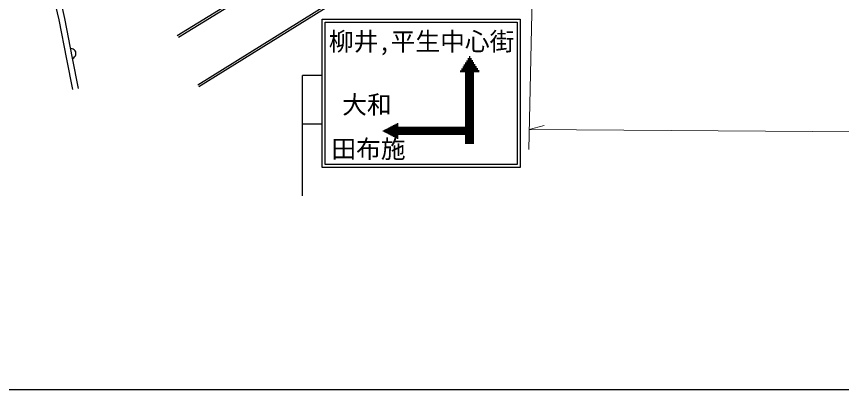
# Model space of a CAD drawing. Units: millimetres, scale not verified. Extents: x 40000 to 680000, y 20000 to 380000.
# Drawn here: x 374648 to 458004, y 205000 to 242678 of the extents above; entities that cross this region are included whole.
import ezdxf
from ezdxf.enums import TextEntityAlignment as Align

# ---------------------------------------------------------------- set-up
doc = ezdxf.new("R2010")
doc.units = ezdxf.units.MM
doc.header["$LTSCALE"] = 1000
for name, color, linetype, lineweight in [('M-BGD', 7, 'Continuous', 25), ('M-STR-HTXT', 7, 'Continuous', 13), ('M-STR-STRC', 7, 'Continuous', 25), ('M-TTL-BAND', 7, 'Continuous', 25)]:
    doc.layers.add(name, color=color, linetype=linetype, lineweight=lineweight)
doc.styles.add('ＭＳ ゴシック', font='')
doc.styles.get('ＭＳ ゴシック').set_extended_font_data('MS Gothic')

msp = doc.modelspace()

# ---------------------------------------------------------------- linework, layer by layer
at = {"layer": 'M-BGD'}
for p, q in [((437977, 263714), (392959, 235753)), ((438239, 263641), (393064, 235583)), ((390895, 240750), (418694, 257895)), ((391000, 240580), (418894, 257783)), ((379541, 242469), (378550, 246795)), ((378953, 242345), (377959, 246687)), ((379719, 238365), (378953, 242345)), ((380307, 238481), (379541, 242469)), ((380260, 239415), (380135, 239432)), ((380370, 239376), (380260, 239415)), ((380487, 239297), (380370, 239376)), ((380565, 239210), (380487, 239297)), ((380921, 235413), (380307, 238481)), ((380327, 238450), (380437, 238512)), ((380437, 238512), (380523, 238591)), ((380523, 238591), (380602, 238708)), ((380628, 239100), (380565, 239210)), ((380602, 238708), (380642, 238818)), ((380658, 238943), (380628, 239100)), ((380642, 238818), (380658, 238943)), ((380333, 235295), (379719, 238365))]:
    msp.add_line(p, q, dxfattribs=at)
at = {"layer": 'M-STR-HTXT'}
for p, q in [((427144, 263935), (426421, 229244)), ((426463, 231254), (427966, 231665)), ((426463, 231254), (503949, 230755))]:
    msp.add_line(p, q, dxfattribs=at)
at = {"layer": 'M-STR-STRC'}
for p, q in [((405530, 227412), (405530, 242412)), ((405530, 242412), (425530, 242412)), ((405830, 227712), (405830, 242112)), ((405830, 242112), (425230, 242112)), ((425230, 242112), (425230, 227712)), ((425530, 242412), (425530, 227412)), ((420284, 238453), (420284, 229808)), ((420414, 238657), (420414, 229808)), ((420544, 238483), (420544, 229808)), ((419764, 237638), (419764, 237072)), ((419894, 237842), (419894, 237072)), ((420024, 238046), (420024, 229808)), ((420154, 238249), (420154, 229808)), ((420674, 238279), (420674, 229808)), ((420804, 238076), (420804, 229808)), ((420934, 237872), (420934, 237072)), ((421064, 237668), (421064, 237072)), ((419504, 237231), (419504, 237072)), ((419634, 237434), (419634, 237072)), ((421194, 237464), (421194, 237072)), ((421324, 237261), (421324, 237072)), ((405530, 236725), (403561, 236725)), ((403561, 224553), (403561, 236725)), ((405530, 231817), (403561, 231817)), ((412874, 231780), (412874, 230466)), ((413004, 231847), (413004, 230399)), ((413134, 231914), (413134, 230332)), ((411704, 231177), (411704, 231069)), ((411834, 231244), (411834, 231002)), ((411964, 231311), (411964, 230935)), ((412094, 231378), (412094, 230868)), ((412224, 231445), (412224, 230801)), ((412354, 231512), (412354, 230734)), ((412484, 231579), (412484, 230667)), ((412614, 231646), (412614, 230600)), ((412744, 231713), (412744, 230533)), ((413264, 231536), (413264, 230711)), ((413394, 231536), (413394, 230711)), ((413524, 231536), (413524, 230711)), ((413654, 231536), (413654, 230711)), ((413784, 231536), (413784, 230711)), ((413914, 231536), (413914, 230711)), ((414044, 231536), (414044, 230711)), ((414174, 231536), (414174, 230711)), ((414304, 231536), (414304, 230711)), ((414434, 231536), (414434, 230711)), ((414564, 231536), (414564, 230711)), ((414694, 231536), (414694, 230711)), ((414824, 231536), (414824, 230711)), ((414954, 231536), (414954, 230711)), ((415084, 231536), (415084, 230711)), ((415214, 231536), (415214, 230711)), ((415344, 231536), (415344, 230711)), ((415474, 231536), (415474, 230711)), ((415604, 231536), (415604, 230711)), ((415734, 231536), (415734, 230711)), ((415864, 231536), (415864, 230711)), ((415994, 231536), (415994, 230711)), ((416124, 231536), (416124, 230711)), ((416254, 231536), (416254, 230711)), ((416384, 231536), (416384, 230711)), ((416514, 231536), (416514, 230711)), ((416644, 231536), (416644, 230711)), ((416774, 231536), (416774, 230711)), ((416904, 231536), (416904, 230711)), ((417034, 231536), (417034, 230711)), ((417164, 231536), (417164, 230711)), ((417294, 231536), (417294, 230711)), ((417424, 231536), (417424, 230711)), ((417554, 231536), (417554, 230711)), ((417684, 231536), (417684, 230711)), ((417814, 231536), (417814, 230711)), ((417944, 231536), (417944, 230711)), ((418074, 231536), (418074, 230711)), ((418204, 231536), (418204, 230711)), ((418334, 231536), (418334, 230711)), ((418464, 231536), (418464, 230711)), ((418594, 231536), (418594, 230711)), ((418724, 231536), (418724, 230711)), ((418854, 231536), (418854, 230711)), ((418984, 231536), (418984, 230711)), ((419114, 231536), (419114, 230711)), ((419244, 231536), (419244, 230711)), ((419374, 231536), (419374, 230711)), ((419504, 231536), (419504, 230711)), ((419634, 231536), (419634, 230711)), ((419764, 231536), (419764, 230711)), ((419894, 231536), (419894, 230711)), ((425230, 227712), (405830, 227712)), ((425530, 227412), (405530, 227412))]:
    msp.add_line(p, q, dxfattribs=at)
at = {"layer": 'M-TTL-BAND'}
msp.add_line((40000, 205000), (579000, 205000), dxfattribs=at)

# ---------------------------------------------------------------- texts
at = {"layer": 'M-STR-STRC', "style": 'ＭＳ ゴシック'}
for s, p in [('柳井,平生中心街', (406205, 238689)), ('大和', (407559, 232308)), ('田布施', (406459, 227830))]:
    msp.add_text(s, height=1833, dxfattribs=at).set_placement(p, align=Align.BOTTOM_LEFT)

doc.saveas('drawing.dxf')
